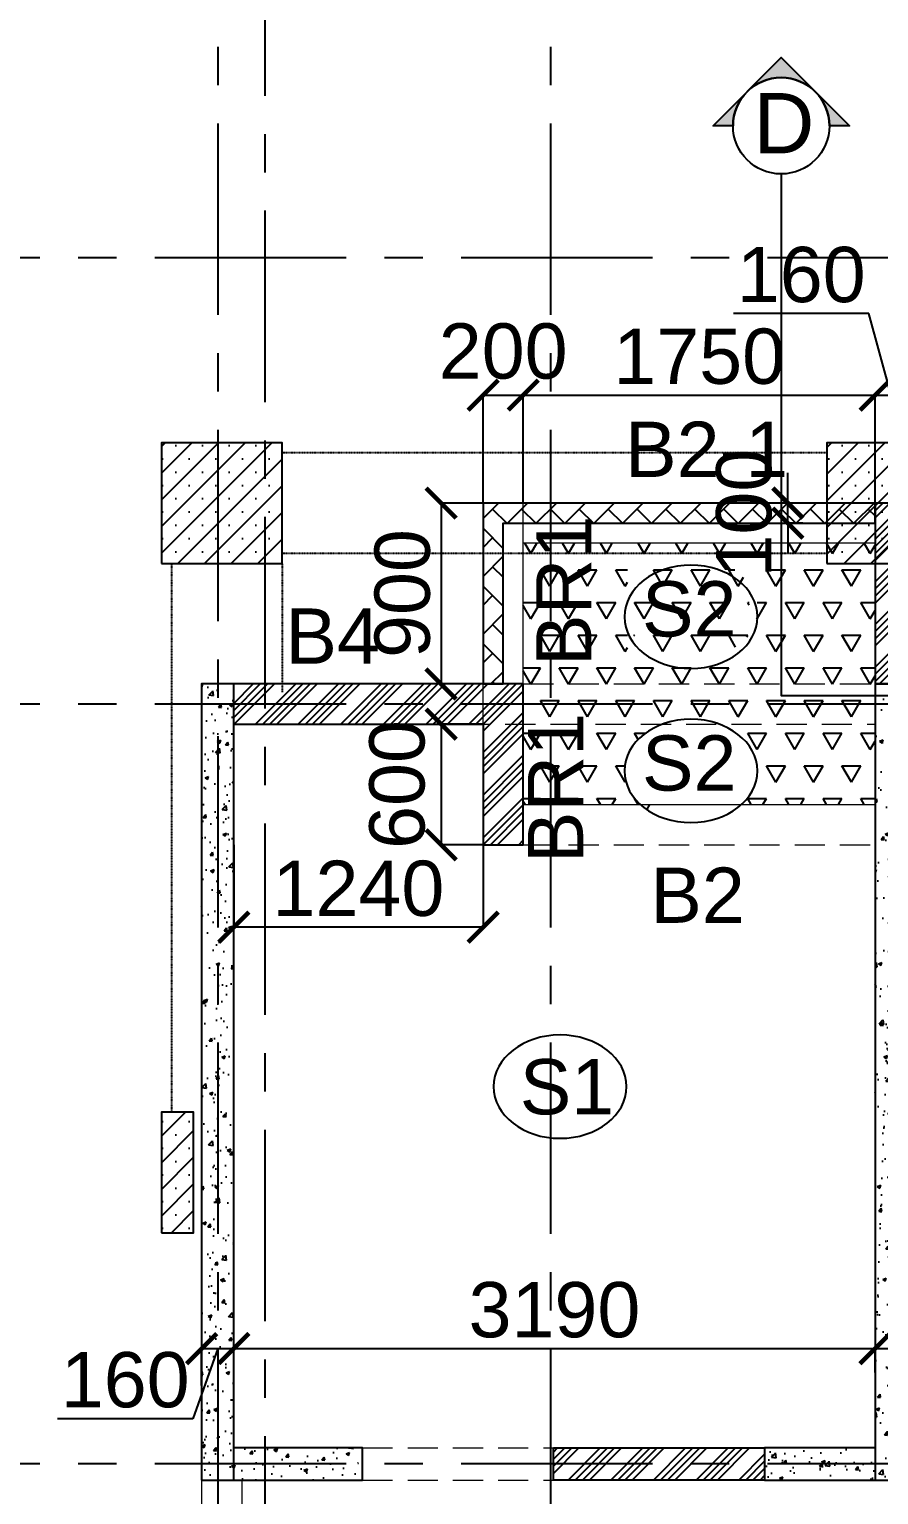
# Model space of a CAD drawing. Header units: inches. Extents: x -1898 to 127651, y -195120 to -109120.
# Drawn here: x 4535 to 8760, y -123223 to -115933 of the extents above; entities that cross this region are included whole.
import ezdxf
from ezdxf.enums import TextEntityAlignment as Align

# ---------------------------------------------------------------- set-up
doc = ezdxf.new("R2010")
doc.units = ezdxf.units.IN
doc.header["$MEASUREMENT"] = 0
for name, pattern in [('CENTER', [50.8, 31.75, -6.35, 6.35, -6.35]), ('DASHED2', [9.525, 6.35, -3.175]), ('Hidden', [3, 2, -1])]:
    doc.linetypes.add(name, pattern=pattern)
for name, color, linetype in [('160 R.C. WALL HAT', 8, 'Continuous'), ('160 R.C.WALL', 6, 'Continuous'), ('AR-Column', 40, 'Continuous'), ('AR-Hidden', 251, 'DASHED2'), ('BAL. PARAPET WALL', 4, 'Continuous'), ('BEAM TEXT', 4, 'Continuous'), ('DIM', 251, 'Continuous'), ('GRID', 8, 'CENTER'), ('NON S.WALL HATCH', 8, 'Continuous'), ('NON STRUC R.C.WALL', 6, 'Continuous'), ('NON.STRUC.R.C.WALLS', 1, 'Continuous'), ('PARAPET WALL', 4, 'Continuous'), ('SEC TXT', 11, 'Continuous'), ('Section', 1, 'Continuous'), ('SUNKEN', 8, 'Continuous')]:
    doc.layers.add(name, color=color, linetype=linetype)
for name, color, linetype, lineweight in [('BEAMS', 3, 'Continuous', 0), ('SLAB CIR', 1, 'Continuous', 25), ('SLAB TXT', 3, 'Continuous', 0)]:
    doc.layers.add(name, color=color, linetype=linetype, lineweight=lineweight)
doc.styles.add('T200', font='sanss___.ttf', dxfattribs={"height": 275})
doc.styles.add('T300', font='sanss___.ttf', dxfattribs={"height": 350})
doc.dimstyles.new('T 200', dxfattribs={"dimtxt": 275, "dimasz": 150, "dimexe": 1, "dimexo": 0, "dimgap": 50, "dimtad": 1, "dimdec": 0, "dimrnd": 5, "dimdsep": 46, "dimtxsty": 'T200', "dimblk": 'ARCHTICK', "dimcen": 2.5, "dimdle": 1, "dimclrd": 5, "dimclre": 253, "dimclrt": 1, "dimadec": 0, "dimazin": 0, "dimtfac": 1, "dimtdec": 0, "dimtmove": 2, "dimatfit": 3, "dimfxl": 0, "dimarcsym": 0})
pattern_1 = [(50, (2184721.52, 112605.64), (179.315046, -15.688034), [18.75, -206.25]), (355, (2184721.52, 112605.64), (-34.687833, 188.048033), [15, -165]), (100.4514445, (2184736.47, 112604.33), (144.627212, 172.359998), [15.935048, -175.285528]), (46.1842, (2184721.52, 112655.64), (266.810333, -41.37982), [28.125, -309.375]), (96.635635, (2184743.76, 112652.2), (233.665486, 243.52965), [23.902586, -262.92844]), (351.184164, (2184721.52, 112655.64), (233.665486, 243.52965), [22.5, -247.5]), (21, (2184746.52, 112643.14), (149.226763, -100.654723), [18.75, -206.25]), (326, (2184746.52, 112643.14), (60.828833, 181.287511), [15, -165]), (71.451445, (2184758.96, 112634.75), (210.055594, 80.632788), [15.935047, -175.285528]), (37.5, (2184721.524, 112605.64), (3.0399638, 83.2234635), [0, -163, 0, -167.5, 0, -165.625]), (7.5, (2184721.52, 112605.64), (65.7673844, 98.602928), [0, -95.5, 0, -159.25, 0, -63.125]), (327.5, (2184665.774, 112605.64), (133.455609, -5.638718), [0, -62.5, 0, -195, 0, -258.75]), (317.5, (2184640.77, 112605.64), (145.7965423, 25.0262456), [0, -81.25, 0, -129.5, 0, -183.75])]
pattern_2 = [(45, (-131825.64, 74440.45), (-66.29126, 66.29126), []), (45, (-131759.35, 74440.45), (-66.29126, 66.29126), [0, -93.75])]

# ---------------------------------------------------------------- blocks, each defined once
blk = doc.blocks.new('_ARCHTICK')
at = {"color": 0, "linetype": 'ByBlock', "const_width": 0.15}
blk.add_lwpolyline([(-0.5, -0.5), (0.5, 0.5)], dxfattribs=at)
blk = doc.blocks.new('*D5')
at = {"layer": 'Defpoints', "color": 0}
for p in [(8742.4, -122496.6), (5552.4, -122615.3, 14.7), (8742.4, -122615.3, 14.7)]:
    blk.add_point(p, dxfattribs=at)
at = {"layer": 'DIM', "color": 5, "lineweight": -2}
blk.add_line((5551.4, -122496.6), (8743.4, -122496.6), dxfattribs=at)
at = {"layer": 'DIM', "color": 253, "lineweight": -2}
for p, q in [((5552.4, -122615.3), (5552.4, -122495.6)), ((8742.4, -122615.3), (8742.4, -122495.6))]:
    blk.add_line(p, q, dxfattribs=at)
at = {"layer": 'DIM', "color": 5, "lineweight": -2, "xscale": 150, "yscale": 150, "zscale": 150, "rotation": 180}
blk.add_blockref('_ARCHTICK', (5552.4, -122496.6), dxfattribs=at)
at = {"layer": 'DIM', "color": 5, "lineweight": -2, "xscale": 150, "yscale": 150, "zscale": 150}
blk.add_blockref('_ARCHTICK', (8742.4, -122496.6), dxfattribs=at)
at = {"layer": 'DIM', "color": 1, "insert": (7147.4, -122304.8), "char_height": 275, "attachment_point": 5, "style": 'T200'}
blk.add_mtext('3190', dxfattribs=at)
blk = doc.blocks.new('*D6')
at = {"layer": 'Defpoints', "color": 0}
for p in [(8902.4, -122496.6), (8742.4, -122615.3, 14.7), (8902.4, -122620, 14.7)]:
    blk.add_point(p, dxfattribs=at)
at = {"layer": 'DIM', "color": 5, "lineweight": -2}
for p, q in [((8822.4, -122496.6), (9139.3, -122064.9)), ((9139.3, -122064.9), (9811.5, -122064.9)), ((8741.4, -122496.6), (8903.4, -122496.6))]:
    blk.add_line(p, q, dxfattribs=at)
at = {"layer": 'DIM', "color": 253, "lineweight": -2}
for p, q in [((8742.4, -122615.3), (8742.4, -122495.6)), ((8902.4, -122620), (8902.4, -122495.6))]:
    blk.add_line(p, q, dxfattribs=at)
at = {"layer": 'DIM', "color": 5, "lineweight": -2, "xscale": 150, "yscale": 150, "zscale": 150, "rotation": 180}
blk.add_blockref('_ARCHTICK', (8742.4, -122496.6), dxfattribs=at)
at = {"layer": 'DIM', "color": 5, "lineweight": -2, "xscale": 150, "yscale": 150, "zscale": 150}
blk.add_blockref('_ARCHTICK', (8902.4, -122496.6), dxfattribs=at)
at = {"layer": 'DIM', "color": 1, "insert": (9475.4, -121873.1), "char_height": 275, "attachment_point": 5, "style": 'T200'}
blk.add_mtext('160', dxfattribs=at)
blk = doc.blocks.new('*D233')
at = {"layer": 'Defpoints', "color": 0}
for p in [(5552.4, -122496.6), (5392.4, -122679.7, 14.7), (5552.4, -122679.7, 14.7)]:
    blk.add_point(p, dxfattribs=at)
at = {"layer": 'DIM', "color": 5, "lineweight": -2}
for p, q in [((5472.4, -122496.6), (5348.4, -122845.1)), ((5391.4, -122496.6), (5553.4, -122496.6)), ((5348.4, -122845.1), (4676.1, -122845.1))]:
    blk.add_line(p, q, dxfattribs=at)
at = {"layer": 'DIM', "color": 253, "lineweight": -2}
for p, q in [((5392.4, -122679.7), (5392.4, -122495.6)), ((5552.4, -122679.7), (5552.4, -122495.6))]:
    blk.add_line(p, q, dxfattribs=at)
at = {"layer": 'DIM', "color": 5, "lineweight": -2, "xscale": 150, "yscale": 150, "zscale": 150, "rotation": 180}
blk.add_blockref('_ARCHTICK', (5392.4, -122496.6), dxfattribs=at)
at = {"layer": 'DIM', "color": 5, "lineweight": -2, "xscale": 150, "yscale": 150, "zscale": 150}
blk.add_blockref('_ARCHTICK', (5552.4, -122496.6), dxfattribs=at)
at = {"layer": 'DIM', "color": 1, "insert": (5012.2, -122653.2), "char_height": 275, "attachment_point": 5, "style": 'T200'}
blk.add_mtext('160', dxfattribs=at)
blk = doc.blocks.new('*D234')
at = {"layer": 'Defpoints', "color": 0}
for p in [(6792.4, -118290.2, 14.7), (6583.5, -119190.2), (6792.4, -119190.2, 14.7)]:
    blk.add_point(p, dxfattribs=at)
at = {"layer": 'DIM', "color": 253, "lineweight": -2}
for p, q in [((6792.4, -118290.2), (6582.5, -118290.2)), ((6792.4, -119190.2), (6582.5, -119190.2))]:
    blk.add_line(p, q, dxfattribs=at)
at = {"layer": 'DIM', "color": 5, "lineweight": -2}
blk.add_line((6583.5, -118289.2), (6583.5, -119191.2), dxfattribs=at)
at = {"layer": 'DIM', "color": 5, "lineweight": -2, "xscale": 150, "yscale": 150, "zscale": 150}
for p, rotation in [((6583.5, -118290.2), 90), ((6583.5, -119190.2), 270)]:
    blk.add_blockref('_ARCHTICK', p, dxfattribs=dict(at, rotation=rotation))
at = {"layer": 'DIM', "color": 1, "insert": (6391.8, -118740.2), "char_height": 275, "attachment_point": 5, "rotation": 90, "style": 'T200'}
blk.add_mtext('900', dxfattribs=at)
blk = doc.blocks.new('*D235')
at = {"layer": 'Defpoints', "color": 0}
for p in [(6792.4, -119390.2, 14.7), (6583.5, -119990.2), (6792.4, -119990.2, 14.7)]:
    blk.add_point(p, dxfattribs=at)
at = {"layer": 'DIM', "color": 253, "lineweight": -2}
for p, q in [((6792.4, -119390.2), (6582.5, -119390.2)), ((6792.4, -119990.2), (6582.5, -119990.2))]:
    blk.add_line(p, q, dxfattribs=at)
at = {"layer": 'DIM', "color": 5, "lineweight": -2}
blk.add_line((6583.5, -119389.2), (6583.5, -119991.2), dxfattribs=at)
at = {"layer": 'DIM', "color": 5, "lineweight": -2, "xscale": 150, "yscale": 150, "zscale": 150}
for p, rotation in [((6583.5, -119390.2), 90), ((6583.5, -119990.2), 270)]:
    blk.add_blockref('_ARCHTICK', p, dxfattribs=dict(at, rotation=rotation))
at = {"layer": 'DIM', "color": 1, "insert": (6365.6, -119690.2), "char_height": 275, "attachment_point": 5, "rotation": 90, "style": 'T200'}
blk.add_mtext('600', dxfattribs=at)
blk = doc.blocks.new('*D236')
at = {"layer": 'Defpoints', "color": 0}
for p in [(6992.4, -117753.1), (6792.4, -118290.2, 14.7), (6992.4, -118290.2, 14.7)]:
    blk.add_point(p, dxfattribs=at)
at = {"layer": 'DIM', "color": 5, "lineweight": -2}
blk.add_line((6791.4, -117753.1), (6993.4, -117753.1), dxfattribs=at)
at = {"layer": 'DIM', "color": 253, "lineweight": -2}
for p, q in [((6792.4, -118290.2), (6792.4, -117752.1)), ((6992.4, -118290.2), (6992.4, -117752.1))]:
    blk.add_line(p, q, dxfattribs=at)
at = {"layer": 'DIM', "color": 5, "lineweight": -2, "xscale": 150, "yscale": 150, "zscale": 150, "rotation": 180}
blk.add_blockref('_ARCHTICK', (6792.4, -117753.1), dxfattribs=at)
at = {"layer": 'DIM', "color": 5, "lineweight": -2, "xscale": 150, "yscale": 150, "zscale": 150}
blk.add_blockref('_ARCHTICK', (6992.4, -117753.1), dxfattribs=at)
at = {"layer": 'DIM', "color": 1, "insert": (6892.4, -117535.4), "char_height": 275, "attachment_point": 5, "style": 'T200'}
blk.add_mtext('200', dxfattribs=at)
blk = doc.blocks.new('*D237')
at = {"layer": 'Defpoints', "color": 0}
for p in [(8742.4, -117753.1), (6992.4, -118290.2, 14.7), (8742.4, -118290.2, 14.7)]:
    blk.add_point(p, dxfattribs=at)
at = {"layer": 'DIM', "color": 5, "lineweight": -2}
blk.add_line((6991.4, -117753.1), (8743.4, -117753.1), dxfattribs=at)
at = {"layer": 'DIM', "color": 253, "lineweight": -2}
for p, q in [((6992.4, -118290.2), (6992.4, -117752.1)), ((8742.4, -118290.2), (8742.4, -117752.1))]:
    blk.add_line(p, q, dxfattribs=at)
at = {"layer": 'DIM', "color": 5, "lineweight": -2, "xscale": 150, "yscale": 150, "zscale": 150, "rotation": 180}
blk.add_blockref('_ARCHTICK', (6992.4, -117753.1), dxfattribs=at)
at = {"layer": 'DIM', "color": 5, "lineweight": -2, "xscale": 150, "yscale": 150, "zscale": 150}
blk.add_blockref('_ARCHTICK', (8742.4, -117753.1), dxfattribs=at)
at = {"layer": 'DIM', "color": 1, "insert": (7867.4, -117561.4), "char_height": 275, "attachment_point": 5, "style": 'T200'}
blk.add_mtext('1750', dxfattribs=at)
blk = doc.blocks.new('*D238')
at = {"layer": 'Defpoints', "color": 0}
for p in [(8902.4, -117753.1), (8742.4, -118290.2, 14.7), (8902.4, -118290.2, 14.7)]:
    blk.add_point(p, dxfattribs=at)
at = {"layer": 'DIM', "color": 5, "lineweight": -2}
for p, q in [((8711.1, -117346.8), (8038.8, -117346.8)), ((8822.4, -117753.1), (8711.1, -117346.8)), ((8741.4, -117753.1), (8903.4, -117753.1))]:
    blk.add_line(p, q, dxfattribs=at)
at = {"layer": 'DIM', "color": 253, "lineweight": -2}
for p, q in [((8742.4, -118290.2), (8742.4, -117752.1)), ((8902.4, -118290.2), (8902.4, -117752.1))]:
    blk.add_line(p, q, dxfattribs=at)
at = {"layer": 'DIM', "color": 5, "lineweight": -2, "xscale": 150, "yscale": 150, "zscale": 150, "rotation": 180}
blk.add_blockref('_ARCHTICK', (8742.4, -117753.1), dxfattribs=at)
at = {"layer": 'DIM', "color": 5, "lineweight": -2, "xscale": 150, "yscale": 150, "zscale": 150}
blk.add_blockref('_ARCHTICK', (8902.4, -117753.1), dxfattribs=at)
at = {"layer": 'DIM', "color": 1, "insert": (8375, -117155), "char_height": 275, "attachment_point": 5, "style": 'T200'}
blk.add_mtext('160', dxfattribs=at)
blk = doc.blocks.new('*D273')
at = {"layer": 'Defpoints', "color": 0}
for p in [(8308.7, -118290.2), (8383.4, -118290.2, 14.7), (8383.4, -118390.2, 14.7)]:
    blk.add_point(p, dxfattribs=at)
at = {"layer": 'DIM', "color": 5, "lineweight": -2}
for p, q in [((8308.7, -118290.2), (8308.7, -118140.2)), ((8308.7, -118390.2), (8308.7, -118290.2)), ((8308.7, -118390.2), (8308.7, -118540.2))]:
    blk.add_line(p, q, dxfattribs=at)
at = {"layer": 'DIM', "color": 253, "lineweight": -2}
for p, q in [((8383.4, -118290.2), (8307.7, -118290.2)), ((8383.4, -118390.2), (8307.7, -118390.2))]:
    blk.add_line(p, q, dxfattribs=at)
at = {"layer": 'DIM', "color": 5, "lineweight": -2, "xscale": 150, "yscale": 150, "zscale": 150}
for p, rotation in [((8308.7, -118290.2), 270), ((8308.7, -118390.2), 90)]:
    blk.add_blockref('_ARCHTICK', p, dxfattribs=dict(at, rotation=rotation))
at = {"layer": 'DIM', "color": 1, "insert": (8091, -118340.2), "char_height": 275, "attachment_point": 5, "rotation": 90, "style": 'T200'}
blk.add_mtext('100', dxfattribs=at)
blk = doc.blocks.new('*D793')
at = {"layer": 'Defpoints', "color": 0}
for p in [(5552.4, -119990.2, 14.7), (6792.4, -119990.2), (5552.4, -120400)]:
    blk.add_point(p, dxfattribs=at)
at = {"layer": 'DIM', "color": 253, "lineweight": -2}
for p, q in [((5552.4, -119990.2), (5552.4, -120401)), ((6792.4, -119990.2), (6792.4, -120401))]:
    blk.add_line(p, q, dxfattribs=at)
at = {"layer": 'DIM', "color": 5, "lineweight": -2}
blk.add_line((6793.4, -120400), (5551.4, -120400), dxfattribs=at)
at = {"layer": 'DIM', "color": 5, "lineweight": -2, "xscale": 150, "yscale": 150, "zscale": 150, "rotation": 180}
blk.add_blockref('_ARCHTICK', (5552.4, -120400), dxfattribs=at)
at = {"layer": 'DIM', "color": 5, "lineweight": -2, "xscale": 150, "yscale": 150, "zscale": 150}
blk.add_blockref('_ARCHTICK', (6792.4, -120400), dxfattribs=at)
at = {"layer": 'DIM', "color": 1, "insert": (6172.4, -120208.4), "char_height": 275, "attachment_point": 5, "style": 'T200'}
blk.add_mtext('1240', dxfattribs=at)
blk = doc.blocks.new('A$C02A55DAE')
at = {"layer": 'NON S.WALL HATCH'}
h = blk.add_hatch(dxfattribs=at)
h.set_pattern_fill('SACNCR', color=256, scale=1000)
h.set_pattern_definition(pattern_2)
h.paths.add_polyline_path([(30, 600), (630, 600), (630, 1200), (30, 1200)])
h = blk.add_hatch(dxfattribs=at)
h.set_pattern_fill('SACNCR', color=256, scale=1000)
h.set_pattern_definition(pattern_2)
h.paths.add_polyline_path([(3340, 600), (3940, 600), (3940, 1200), (3340, 1200)])
h = blk.add_hatch(dxfattribs=at)
h.set_pattern_fill('SACNCR', color=256, scale=1000)
h.set_pattern_definition([(45, (-131825.64, 75915.45), (-66.29126, 66.29126), []), (45, (-131759.35, 75915.45), (-66.29126, 66.29126), [0, -93.75])])
h.paths.add_polyline_path([(30, -2730), (190, -2730), (190, -2130), (30, -2130)])
at = {"layer": 'AR-Column', "color": 4, "elevation": -29.5}
for points in [[(30, 600), (630, 600), (630, 1200), (30, 1200)], [(3340, 600), (3940, 600), (3940, 1200), (3340, 1200)], [(30, -2730), (190, -2730), (190, -2130), (30, -2130)]]:
    blk.add_lwpolyline(points, close=True, dxfattribs=at)
at = {"layer": 'AR-Hidden', "ltscale": 0.009}
for p, q in [((3340, 1150, -29.5), (630, 1150, -29.5)), ((80, 600, -29.5), (80, -2130, -29.5)), ((3340, 650, -29.5), (630, 650, -29.5)), ((630, 600, -29.5), (630, -40, -29.5))]:
    blk.add_line(p, q, dxfattribs=at)

msp = doc.modelspace()

# ---------------------------------------------------------------- hatches: boundary and pattern name
at = {"layer": '160 R.C. WALL HAT'}
h = msp.add_hatch(dxfattribs=at)
h.set_pattern_fill('AR-CONC', color=256, scale=25)
h.set_pattern_definition(pattern_1)
h.paths.add_polyline_path([(5552.4, -119190.2), (5392.4, -119190.2), (5392.4, -123150.2), (5552.4, -123150.2)])
h = msp.add_hatch(dxfattribs=at)
h.set_pattern_fill('AR-CONC', color=256, scale=25)
h.set_pattern_definition(pattern_1)
h.paths.add_polyline_path([(8902.4, -119190.2), (8742.4, -119190.2), (8742.4, -123150.2), (8902.4, -123150.2)])
h = msp.add_hatch(dxfattribs=at)
h.set_pattern_fill('AR-CONC', color=256, scale=25)
h.set_pattern_definition(pattern_1)
h.paths.add_polyline_path([(6172.4, -122990.2), (5552.4, -122990.2), (5552.4, -123150.2), (6172.4, -123150.2)])
h = msp.add_hatch(dxfattribs=at)
h.set_pattern_fill('AR-CONC', color=256, scale=25)
h.set_pattern_definition(pattern_1)
h.paths.add_polyline_path([(8742.4, -123150.2), (8742.4, -122990.2), (8192.4, -122990.2), (8192.4, -123150.2)])
at = {"layer": 'BAL. PARAPET WALL'}
h = msp.add_hatch(dxfattribs=at)
h.set_pattern_fill('AR-HBONE', color=256, angle=-90, style=0)
h.set_pattern_definition([(315, (505423.72, 2006768.09), (143.684098, -4e-14), [304.8, -101.6]), (45, (505495.56, 2006696.24), (143.684098, -4e-14), [304.8, -101.6])])
h.paths.add_polyline_path([(8742.4, -118390.2), (8742.4, -118290.2), (6792.4, -118290.2), (6792.4, -119190.2), (6892.4, -119190.2), (6892.4, -118390.2)])
at = {"layer": 'NON STRUC R.C.WALL'}
h = msp.add_hatch(dxfattribs=at)
h.set_pattern_fill('ANSI34', color=1, scale=200)
h.set_pattern_definition([(45, (2346260.05, -240411.21), (-106.066017, 106.066017), []), (45, (2346295.4, -240411.21), (-106.066017, 106.066017), []), (45, (2346330.76, -240411.21), (-106.066017, 106.066017), []), (45, (2346366.12, -240411.21), (-106.066017, 106.066017), [])])
h.paths.add_polyline_path([(8742.4, -119190.2), (8902.4, -119190.2), (8902.4, -118290.2), (8742.4, -118290.2)])
h = msp.add_hatch(dxfattribs=at)
h.set_pattern_fill('ANSI34', color=1, scale=200)
h.set_pattern_definition([(45, (2346260.05, -240371.21), (-106.066017, 106.066017), []), (45, (2346295.4, -240371.21), (-106.066017, 106.066017), []), (45, (2346330.76, -240371.21), (-106.066017, 106.066017), []), (45, (2346366.12, -240371.21), (-106.066017, 106.066017), [])])
h.paths.add_polyline_path([(5552.4, -119390.2), (6792.4, -119390.2), (6792.4, -119990.2), (6992.4, -119990.2), (6992.4, -119190.2), (5552.4, -119190.2)])
h = msp.add_hatch(dxfattribs=at)
h.set_pattern_fill('ANSI34', color=1, scale=200)
h.set_pattern_definition([(45, (2357405.32, -245571.34), (-106.066017, 106.066017), []), (45, (2357440.68, -245571.34), (-106.066017, 106.066017), []), (45, (2357476.03, -245571.34), (-106.066017, 106.066017), []), (45, (2357511.39, -245571.34), (-106.066017, 106.066017), [])])
h.paths.add_polyline_path([(7142.4, -122990.2), (8192.4, -122990.2), (8192.4, -123150.2), (7142.4, -123150.2)])
at = {"layer": 'Section'}
h = msp.add_hatch(color=30, dxfattribs=at)
edge = h.paths.add_edge_path()
edge.add_line((8035.6, -116413.2), (7936.3, -116413.2))
edge.add_line((7936.3, -116413.2), (8275.3, -116074.2))
edge.add_line((8275.3, -116074.2), (8614.3, -116413.2))
edge.add_line((8614.3, -116413.2), (8515, -116413.2))
edge.add_arc((8275.3, -116413.2), 239.7, 0, 180)
at = {"layer": 'SUNKEN'}
h = msp.add_hatch(dxfattribs=at)
h.set_pattern_fill('TRIANG', color=256, scale=500)
h.set_pattern_definition([(60, (2301842.9, -345548.81), (-93.75, 162.379763), [93.75, -93.75]), (120, (2301842.9, -345548.81), (-187.5, 1e-07), [93.75, -93.75]), (0, (2301796.02, -345467.62), (93.75, 162.379763), [93.75, -93.75])])
h.paths.add_polyline_path([(8742.4, -118490.2), (6992.4, -118490.2), (6992.4, -119190.2), (8742.4, -119190.2)])
edge = h.paths.add_edge_path(flags=16)
edge.add_ellipse((7826.3, -118815.9), major_axis=(331, 0), ratio=0.77685, start_angle=0, end_angle=360, ccw=False)
h.paths.add_polyline_path([(8742.4, -119190.2), (6992.4, -119190.2), (6992.4, -119390.2), (8742.4, -119390.2)])
h.paths.add_polyline_path([(7510.9, -119034), (8116, -119034), (8116, -118602.8), (7510.9, -118602.8)], flags=16)
h.paths.add_polyline_path([(7968, -119390.2), (7972.5, -119391.8), (7984.2, -119396.5), (7995.6, -119401.6), (8006.8, -119407), (8017.7, -119412.7), (8028.3, -119418.8), (8038.5, -119425.2), (8048.5, -119431.9), (8058.1, -119438.9), (8067.3, -119446.2), (8076.1, -119453.8), (8084.5, -119461.6), (8092.6, -119469.7), (8100.2, -119478.1), (8107.4, -119486.7), (8114.1, -119495.4), (8120.4, -119504.4), (8126.2, -119513.6), (8131.5, -119523), (8136.4, -119532.5), (8140.7, -119542.1), (8144.6, -119551.9), (8148, -119561.8), (8150.8, -119571.7), (8153.2, -119581.8), (8155, -119591.9), (8156.3, -119602.1), (8157.1, -119612.3), (8157.3, -119622.5), (8157.1, -119632.8), (8156.3, -119643), (8155, -119653.1), (8153.2, -119663.3), (8150.8, -119673.3), (8148, -119683.3), (8144.6, -119693.2), (8140.7, -119703), (8136.4, -119712.6), (8131.5, -119722.1), (8126.2, -119731.5), (8120.4, -119740.6), (8114.1, -119749.6), (8107.4, -119758.4), (8100.2, -119767), (8092.6, -119775.3), (8084.5, -119783.4), (8076.1, -119791.3), (8067.3, -119798.9), (8058.1, -119806.2), (8048.5, -119813.2), (8038.5, -119819.9), (8028.3, -119826.3), (8021.5, -119790.2), (8742.4, -119790.2), (8742.4, -119390.2)])
h.paths.add_polyline_path([(7680.2, -119391.8), (7684.7, -119390.2), (6992.4, -119390.2), (6992.4, -119790.2), (7631.2, -119790.2), (7624.4, -119826.3), (7614.1, -119819.9), (7604.2, -119813.2), (7594.6, -119806.2), (7585.4, -119798.9), (7576.6, -119791.3), (7568.1, -119783.4), (7560.1, -119775.3), (7552.5, -119767), (7545.3, -119758.4), (7538.6, -119749.6), (7532.3, -119740.6), (7526.5, -119731.5), (7521.2, -119722.1), (7516.3, -119712.6), (7512, -119703), (7508.1, -119693.2), (7504.7, -119683.3), (7501.9, -119673.3), (7499.5, -119663.3), (7497.7, -119653.1), (7496.4, -119643), (7495.6, -119632.8), (7495.3, -119622.5), (7495.6, -119612.3), (7496.4, -119602.1), (7497.7, -119591.9), (7499.5, -119581.8), (7501.9, -119571.7), (7504.7, -119561.8), (7508.1, -119551.9), (7512, -119542.1), (7516.3, -119532.5), (7521.2, -119523), (7526.5, -119513.6), (7532.3, -119504.4), (7538.6, -119495.4), (7545.3, -119486.7), (7552.5, -119478.1), (7560.1, -119469.7), (7568.1, -119461.6), (7576.6, -119453.8), (7585.4, -119446.2), (7594.6, -119438.9), (7604.2, -119431.9), (7614.1, -119425.2), (7624.4, -119418.8), (7635, -119412.7), (7645.9, -119407), (7657.1, -119401.6), (7668.5, -119396.5)])

# ---------------------------------------------------------------- linework, layer by layer
at = {"layer": '160 R.C.WALL'}
for p, q in [((8742.4, -122990.2, 14.7), (8192.4, -122990.2, 14.7)), ((8192.4, -122990.2, 14.7), (8192.4, -123150.2, 14.7)), ((8192.4, -123150.2, 14.7), (8742.4, -123150.2, 14.7))]:
    msp.add_line(p, q, dxfattribs=at)
at = {"layer": '160 R.C.WALL', "elevation": 14.7}
for points in [[(5392.4, -123150.2), (5552.4, -123150.2), (5552.4, -119190.2), (5392.4, -119190.2)], [(8742.4, -123150.2), (8902.4, -123150.2), (8902.4, -119190.2), (8742.4, -119190.2)]]:
    msp.add_lwpolyline(points, close=True, dxfattribs=at)
msp.add_lwpolyline([(5552.4, -123150.2), (6192.4, -123150.2), (6192.4, -122990.2), (5552.4, -122990.2)], dxfattribs=at)
at = {"layer": 'BAL. PARAPET WALL', "elevation": 14.7}
msp.add_lwpolyline([(8742.4, -118390.2), (8742.4, -118290.2), (6792.4, -118290.2), (6792.4, -119190.2), (6892.4, -119190.2), (6892.4, -118390.2), (8742.4, -118390.2)], dxfattribs=at)
at = {"layer": 'BEAMS', "color": 4, "linetype": 'Continuous', "ltscale": 0.01}
for p, q in [((6792.4, -119990.2, 14.7), (6792.4, -118290.2, 14.7)), ((8742.4, -118290.2, 14.7), (6792.4, -118290.2, 14.7)), ((6992.4, -119990.2, 14.7), (6992.4, -118290.2, 14.7)), ((8742.4, -118490.2, 14.7), (6992.4, -118490.2, 14.7)), ((5552.4, -119190.2, 14.7), (6992.4, -119190.2, 14.7)), ((6992.4, -119790.2, 14.7), (8742.4, -119790.2, 14.7)), ((5392.4, -123150.2, 14.7), (5392.4, -124950.2, 14.7))]:
    msp.add_line(p, q, dxfattribs=at)
at = {"layer": 'BEAMS', "linetype": 'Hidden', "ltscale": 75}
for p, q in [((6992.4, -119190.2, 14.7), (8742.4, -119190.2, 14.7)), ((5552.4, -119390.2, 14.7), (8742.4, -119390.2, 14.7)), ((6992.4, -119990.2, 14.7), (8742.4, -119990.2, 14.7)), ((6192.4, -122990.2, 14.7), (8192.4, -122990.2, 14.7)), ((5592.4, -123150.2, 14.7), (5592.4, -124950.2, 14.7)), ((6192.4, -123150.2, 14.7), (8192.4, -123150.2, 14.7))]:
    msp.add_line(p, q, dxfattribs=at)
at = {"layer": 'GRID', "ltscale": 30}
for p, q in [((5472.4, -111829.1, 14.7), (5472.4, -143550.6, 14.7)), ((7127.4, -111829.1, 14.7), (7127.4, -143550.6, 14.7)), ((5707.4, -112263.4, 14.7), (5707.4, -143550.6, 14.7)), ((86883.8, -117070.3, 14.7), (739.5, -117070.3, 14.7)), ((86883.8, -119290.2, 14.7), (739.5, -119290.2, 14.7)), ((86883.8, -123070.2, 14.7), (739.5, -123070.2, 14.7))]:
    msp.add_line(p, q, dxfattribs=at)
at = {"layer": 'NON.STRUC.R.C.WALLS', "elevation": 14.7}
for points in [[(8742.4, -119190.2), (8902.4, -119190.2), (8902.4, -118290.2), (8742.4, -118290.2)], [(7142.4, -122990.2), (8192.4, -122990.2), (8192.4, -123150.2), (7142.4, -123150.2)]]:
    msp.add_lwpolyline(points, close=True, dxfattribs=at)
msp.add_lwpolyline([(5552.4, -119390.2), (6792.4, -119390.2), (6792.4, -119990.2), (6992.4, -119990.2), (6992.4, -119190.2), (5552.4, -119190.2)], dxfattribs=at)
at = {"layer": 'PARAPET WALL'}
msp.add_line((6792.4, -119990.2, 14.7), (6992.4, -119990.2, 14.7), dxfattribs=at)
at = {"layer": 'Section', "color": 30}
msp.add_lwpolyline([(8035.6, -116413.2), (7936.3, -116413.2), (8275.3, -116074.2), (8614.3, -116413.2), (8515, -116413.2, 1)], format="xyb", close=True, dxfattribs=at)
msp.add_lwpolyline([(8275.3, -116652.9), (8275.3, -119247.8), (12546.9, -119247.8), (12546.9, -116652.9)], dxfattribs=at)
msp.add_circle((8275.3, -116413.2), 239.7, dxfattribs=at)
at = {"layer": 'SLAB CIR', "extrusion": (0, 0, -1)}
for centre in [(7826.3, -118855.9, -0.7), (7826.3, -119622.5, -0.7), (7175.3, -121193.3, -0.7)]:
    msp.add_ellipse(centre, major_axis=(331, 0), ratio=0.77685, dxfattribs=at)

# ---------------------------------------------------------------- block references
at = {"layer": 'DIM', "color": 1}
msp.add_blockref('A$C02A55DAE', (5162.4, -119190.2, 29.5), dxfattribs=at)

# ---------------------------------------------------------------- texts
at = {"layer": 'BEAM TEXT', "style": 'T300'}
for s, p in [('B2-1', (7499, -118160.2)), ('B4', (5809.3, -119089.3)), ('B2', (7624.5, -120378.4))]:
    msp.add_text(s, height=275, dxfattribs=at).set_placement(p)
for p in [(7331.5, -119100.3), (7290.4, -120081.2)]:
    msp.add_text('BR1', height=275, rotation=90, dxfattribs=at).set_placement(p)
at = {"layer": 'SEC TXT', "color": 4, "style": 'T300'}
msp.add_text('D', height=300, dxfattribs=at).set_placement((8289, -116400.2), align=Align.MIDDLE_CENTER)
at = {"layer": 'SLAB TXT', "style": 'T300'}
for s, p in [('S2', (7582.7, -118953.9)), ('S2', (7582.7, -119720.5)), ('S1', (6974.9, -121331.3))]:
    msp.add_text(s, height=275, dxfattribs=at).set_placement(p)

# ---------------------------------------------------------------- dimensions: what is measured, and where the dimension line sits
at = {"layer": 'DIM'}
for base, p1, p2, picture, middle in [((8902.4, -117753.1), (8742.4, -118290.2, 14.7), (8902.4, -118290.2, 14.7), '*D238', (8661.1, -117346.8)), ((8902.4, -122496.6), (8742.4, -122615.3, 14.7), (8902.4, -122620, 14.7), '*D6', (9189.3, -122064.9)), ((5552.4, -122496.6), (5392.4, -122679.7, 14.7), (5552.4, -122679.7, 14.7), '*D233', (5298.4, -122845.1))]:
    dim = msp.add_linear_dim(base=base, p1=p1, p2=p2, dimstyle='T 200', override={"dimtmove": 1}, dxfattribs=at)
    dim.commit()
    dim.dimension.update_dxf_attribs({"geometry": picture, "text_midpoint": middle, "dimtype": 160})
for base, p1, p2, picture, middle in [((6992.4, -117753.1), (6792.4, -118290.2, 14.7), (6992.4, -118290.2, 14.7), '*D236', (6892.4, -117535.4)), ((8742.4, -117753.1), (6992.4, -118290.2, 14.7), (8742.4, -118290.2, 14.7), '*D237', (7867.4, -117561.4)), ((5552.4, -120400), (6792.4, -119990.2), (5552.4, -119990.2, 14.7), '*D793', (6172.4, -120208.4)), ((8742.4, -122496.6), (5552.4, -122615.3, 14.7), (8742.4, -122615.3, 14.7), '*D5', (7147.4, -122304.8))]:
    dim = msp.add_linear_dim(base=base, p1=p1, p2=p2, dimstyle='T 200', dxfattribs=at)
    dim.commit()
    dim.dimension.update_dxf_attribs({"geometry": picture, "text_midpoint": middle})
for base, p1, p2, picture, middle in [((8308.7, -118290.2), (8383.4, -118390.2, 14.7), (8383.4, -118290.2, 14.7), '*D273', (8091, -118340.2)), ((6583.5, -119190.2), (6792.4, -118290.2, 14.7), (6792.4, -119190.2, 14.7), '*D234', (6391.8, -118740.2)), ((6583.5, -119990.2), (6792.4, -119390.2, 14.7), (6792.4, -119990.2, 14.7), '*D235', (6365.6, -119690.2))]:
    dim = msp.add_linear_dim(base=base, p1=p1, p2=p2, angle=90, dimstyle='T 200', dxfattribs=at)
    dim.commit()
    dim.dimension.update_dxf_attribs({"geometry": picture, "text_midpoint": middle})

doc.saveas('drawing.dxf')
